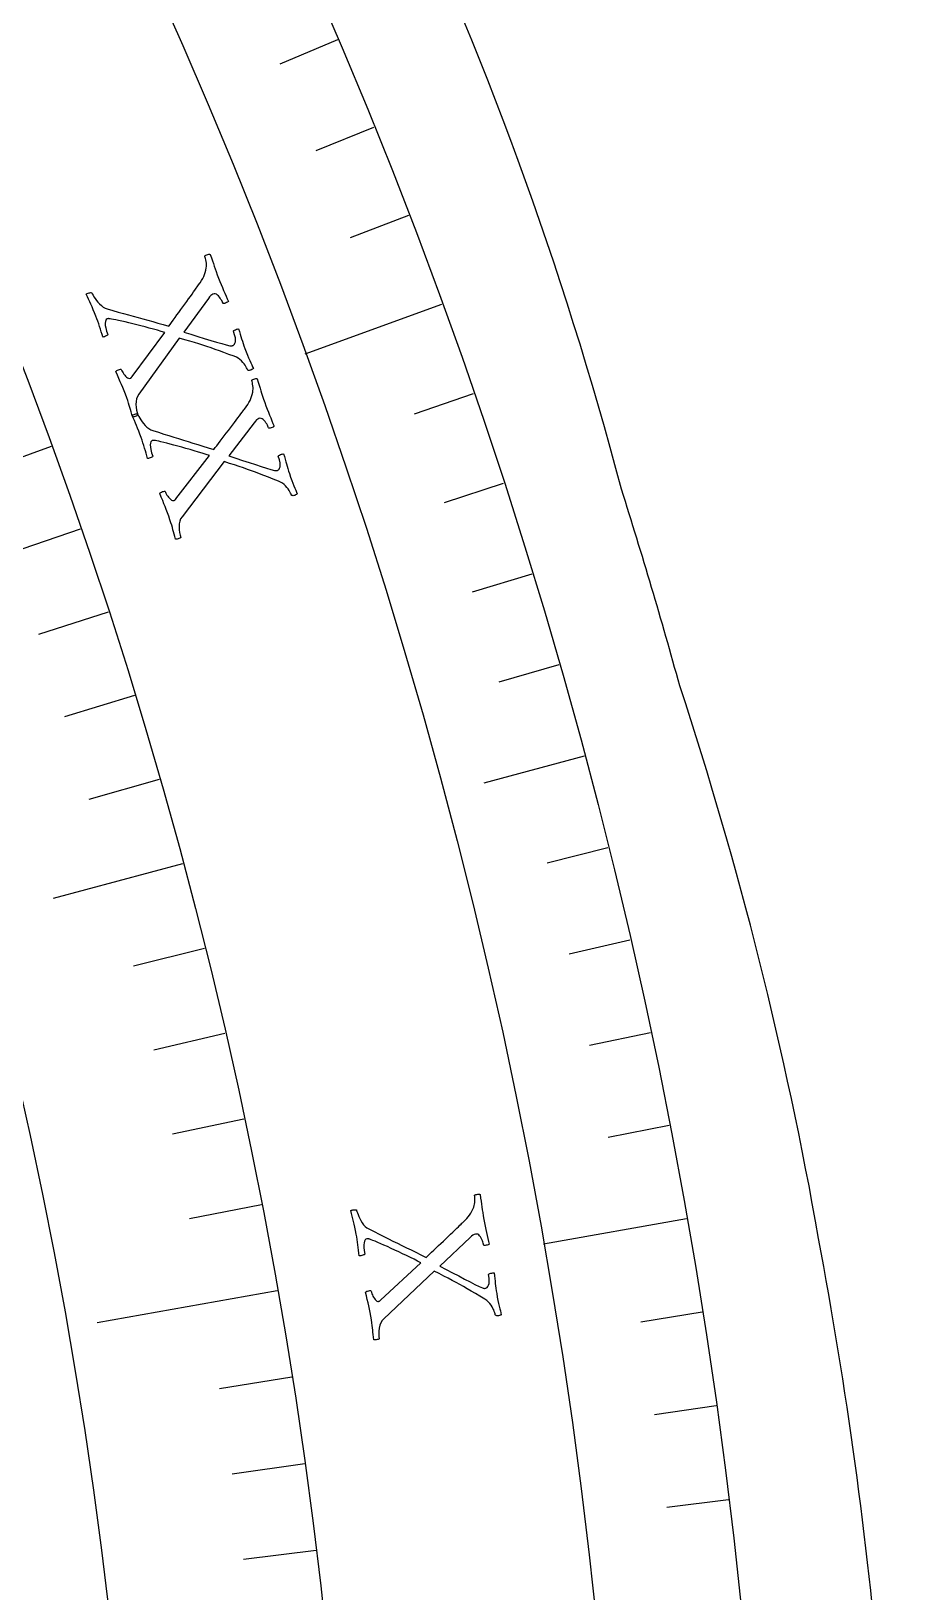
# Model space of a CAD drawing. Header units: millimetres. Extents: x -76 to 76, y -76 to 86.
# Drawn here: x 64.36 to 76.24, y 7.82 to 29.22 of the extents above; entities that cross this region are included whole.
import ezdxf

# ---------------------------------------------------------------- set-up
doc = ezdxf.new("R2010")
doc.units = ezdxf.units.MM
for name, color, linetype in [('CUT_OUTER', 1, 'Continuous'), ('ENGRAVE', 7, 'Continuous'), ('ENGRAVE_FINE', 8, 'Continuous'), ('TEXT', 5, 'Continuous')]:
    doc.layers.add(name, color=color, linetype=linetype)

msp = doc.modelspace()

# ---------------------------------------------------------------- linework, layer by layer
at = {"layer": 'CUT_OUTER'}
for centre, radius, start, end in [((22.9455, 9.8522), 51.2104, 14.80539, 25.38072), ((0.3681, 0.1103), 75.6158, 15.438981, 17.571434), ((21.7456, 3.2708), 54.2327, 9.97175, 18.23395), ((13.0817, 1.0018), 63.163, 359.300197, 10.638006)]:
    msp.add_arc(centre, radius, start, end, dxfattribs=at)
at = {"layer": 'ENGRAVE'}
for points in [[(69.9883, 25.4737), (68.1136, 24.7913)], [(64.6321, 23.5241), (62.2753, 22.6664)], [(71.9422, 19.2768), (70.5657, 18.908)], [(66.4364, 17.8016), (64.6598, 17.3256)], [(73.3485, 12.9333), (71.3838, 12.5869)], [(67.7351, 11.9435), (65.2652, 11.508)]]:
    msp.add_lwpolyline(points, dxfattribs=at)
for radius in [74.48, 74.48, 72.485, 68.78, 68.78, 65.854]:
    msp.add_circle((0, 0), radius, dxfattribs=at)
at = {"layer": 'ENGRAVE_FINE'}
for points in [[(68.5592, 29.1017), (67.7722, 28.7676)], [(69.0567, 27.9007), (68.2639, 27.5804)], [(69.5331, 26.6912), (68.7349, 26.3848)], [(70.4222, 24.2483), (69.6138, 23.97)], [(70.8347, 23.0156), (70.0215, 22.7514)], [(65.0328, 22.3926), (64.0842, 22.066)], [(71.2256, 21.7758), (70.4079, 21.5259)], [(65.4137, 21.2542), (64.4596, 20.9442)], [(71.5948, 20.5295), (70.7729, 20.2938)], [(65.7746, 20.1093), (64.8153, 19.816)], [(66.1156, 18.9583), (65.1512, 18.6818)], [(72.2676, 18.0183), (71.438, 17.8115)], [(72.5711, 16.7544), (71.738, 16.562)], [(66.7369, 16.6394), (65.7635, 16.3967)], [(67.0172, 15.4721), (66.0397, 15.2465)], [(72.8524, 15.4853), (72.0161, 15.3075)], [(67.277, 14.3002), (66.2957, 14.0916)], [(73.1116, 14.2115), (72.2723, 14.0483)], [(67.5163, 13.1238), (66.5315, 12.9324)], [(73.563, 11.6512), (72.7186, 11.5175)], [(67.9332, 10.7596), (66.9424, 10.6026)], [(73.7552, 10.3656), (72.9085, 10.2466)], [(68.1106, 9.5723), (67.1172, 9.4327)], [(73.9248, 9.0768), (73.0762, 8.9726)], [(68.2673, 8.3822), (67.2716, 8.2599)]]:
    msp.add_lwpolyline(points, dxfattribs=at)
at = {"layer": 'TEXT'}
for points in [[(66.9289, 25.8351), (66.9468, 25.7892), (66.9645, 25.7455), (66.9819, 25.7039), (66.9989, 25.6644), (67.0157, 25.6261), (67.0321, 25.5881), (67.0483, 25.5503), (67.0641, 25.5128), (67.0586, 25.5081), (67.0502, 25.503), (67.0391, 25.4977), (67.0251, 25.492), (67.0113, 25.4875), (67.001, 25.4858), (66.994, 25.4869), (66.9903, 25.4907), (66.986, 25.5008), (66.98, 25.5129), (66.9723, 25.527), (66.963, 25.543), (66.9523, 25.5595), (66.9406, 25.5748), (66.9278, 25.589), (66.914, 25.602), (66.8994, 25.6121), (66.8842, 25.6175), (66.8684, 25.6182), (66.8521, 25.6141), (66.8376, 25.6063), (66.8224, 25.5938), (66.8064, 25.5765), (66.7897, 25.5544), (66.4545, 25.0914), (66.5504, 25.0632), (66.6436, 25.0354), (66.734, 25.0078), (66.8217, 24.9806), (66.903, 24.9557), (66.9743, 24.9351), (67.0354, 24.9188), (67.0865, 24.907), (67.0943, 24.9058), (67.1017, 24.9055), (67.1088, 24.906), (67.1157, 24.9074), (67.1217, 24.9089), (67.1263, 24.9102), (67.1296, 24.9111), (67.1316, 24.9118), (67.1402, 24.9172), (67.148, 24.9268), (67.155, 24.9405), (67.1611, 24.9585), (67.1637, 24.9827), (67.1598, 25.0153), (67.1494, 25.0563), (67.1326, 25.1057), (67.1343, 25.1103), (67.1396, 25.1154), (67.1486, 25.1209), (67.1613, 25.1269), (67.175, 25.1323), (67.1868, 25.1361), (67.1969, 25.1383), (67.2052, 25.1388), (67.2165, 25.101), (67.2272, 25.0654), (67.2372, 25.0319), (67.2465, 25.0006), (67.256, 24.9698), (67.2666, 24.9377), (67.2782, 24.9042), (67.2907, 24.8695), (67.3087, 24.8218), (67.3259, 24.7782), (67.3422, 24.7388), (67.3577, 24.7036), (67.372, 24.6718), (67.385, 24.6429), (67.3966, 24.6168), (67.4067, 24.5935), (67.4014, 24.5889), (67.3941, 24.5841), (67.3846, 24.579), (67.373, 24.5738), (67.3608, 24.5696), (67.3496, 24.5678), (67.3393, 24.5685), (67.33, 24.5715), (67.327, 24.5785), (67.3218, 24.5889), (67.3144, 24.6028), (67.3048, 24.6202), (67.293, 24.6395), (67.2789, 24.6591), (67.2625, 24.6789), (67.2438, 24.699), (67.2228, 24.7181), (67.1995, 24.735), (67.1738, 24.7498), (67.1458, 24.7625), (67.0725, 24.7886), (67.0042, 24.8129), (66.9409, 24.8356), (66.8827, 24.8565), (66.8268, 24.8762), (66.7708, 24.8952), (66.7147, 24.9136), (66.6584, 24.9313), (66.5994, 24.9494), (66.5352, 24.9687), (66.4656, 24.9894), (66.3908, 25.0113), (65.834, 24.2408), (65.8163, 24.2112), (65.8043, 24.1782), (65.7979, 24.1419), (65.7971, 24.1021), (65.8003, 24.0621), (65.8057, 24.0247), (65.8135, 23.9899), (65.8235, 23.9578), (65.8184, 23.9522), (65.8107, 23.947), (65.8002, 23.942), (65.7871, 23.9373), (65.7741, 23.9334), (65.764, 23.9307), (65.7567, 23.9292), (65.7522, 23.9289), (65.7416, 23.9657), (65.7318, 23.9999), (65.7228, 24.0314), (65.7145, 24.0603), (65.7058, 24.0892), (65.6956, 24.1208), (65.6838, 24.1552), (65.6704, 24.1922), (65.6515, 24.2429), (65.6332, 24.29), (65.6157, 24.3335), (65.5989, 24.3736), (65.5818, 24.4135), (65.5633, 24.4566), (65.5433, 24.5031), (65.5218, 24.5528), (65.5266, 24.5597), (65.5344, 24.5662), (65.5452, 24.5725), (65.5591, 24.5784), (65.5729, 24.5829), (65.5832, 24.5846), (65.5902, 24.5835), (65.5938, 24.5798), (65.5976, 24.5711), (65.6033, 24.5604), (65.6108, 24.5476), (65.6202, 24.5328), (65.6309, 24.5175), (65.6427, 24.503), (65.6553, 24.4894), (65.6689, 24.4767), (65.6827, 24.4666), (65.6959, 24.4606), (65.7084, 24.4587), (65.7203, 24.4609), (65.723, 24.4622), (65.726, 24.4641), (65.7294, 24.4667), (65.733, 24.47), (65.7365, 24.4736), (65.7395, 24.4772), (65.7419, 24.4807), (65.7438, 24.4842), (66.1911, 25.0892), (66.1419, 25.1036), (66.0901, 25.1183), (66.0359, 25.1333), (65.9791, 25.1486), (65.9214, 25.1638), (65.8644, 25.1787), (65.808, 25.1933), (65.7523, 25.2075), (65.6986, 25.2208), (65.6484, 25.2329), (65.6016, 25.2437), (65.5582, 25.2532), (65.5198, 25.2613), (65.4878, 25.2679), (65.4624, 25.2729), (65.4434, 25.2763), (65.4399, 25.2766), (65.4357, 25.277), (65.4308, 25.2775), (65.425, 25.278), (65.4189, 25.2782), (65.4127, 25.2776), (65.4064, 25.2763), (65.4, 25.2742), (65.3898, 25.2672), (65.3821, 25.2549), (65.377, 25.2373), (65.3745, 25.2146), (65.3759, 25.1859), (65.3826, 25.1505), (65.3947, 25.1083), (65.412, 25.0595), (65.4071, 25.0537), (65.3996, 25.0478), (65.3896, 25.0418), (65.377, 25.0358), (65.3644, 25.0307), (65.3544, 25.0275), (65.347, 25.0263), (65.3422, 25.0269), (65.3314, 25.0623), (65.3204, 25.0981), (65.309, 25.134), (65.2974, 25.1703), (65.2854, 25.2064), (65.273, 25.2419), (65.2603, 25.277), (65.2472, 25.3116), (65.2288, 25.358), (65.2114, 25.4008), (65.1948, 25.4398), (65.179, 25.4752), (65.1635, 25.509), (65.1475, 25.5434), (65.1312, 25.5783), (65.1144, 25.6138), (65.1208, 25.6187), (65.1295, 25.6231), (65.1404, 25.6271), (65.1535, 25.6307), (65.1662, 25.6336), (65.1762, 25.6356), (65.1835, 25.6367), (65.1879, 25.6369), (65.1915, 25.6294), (65.1982, 25.6171), (65.2082, 25.6), (65.2213, 25.5782), (65.2371, 25.5538), (65.2552, 25.5292), (65.2756, 25.5044), (65.2983, 25.4793), (65.3226, 25.4563), (65.3481, 25.4375), (65.3746, 25.423), (65.4023, 25.4128), (65.4803, 25.3901), (65.5549, 25.3686), (65.6261, 25.3482), (65.6938, 25.329), (65.7599, 25.3104), (65.8261, 25.292), (65.8924, 25.2738), (65.9588, 25.2557), (66.0266, 25.2371), (66.0972, 25.2176), (66.1705, 25.1969), (66.2466, 25.1752), (66.2653, 25.1998), (66.2859, 25.2274), (66.3084, 25.2583), (66.3328, 25.2923), (66.3585, 25.3282), (66.3849, 25.3647), (66.4119, 25.4019), (66.4396, 25.4398), (66.4671, 25.4774), (66.4935, 25.5139), (66.5189, 25.5493), (66.5432, 25.5835), (66.566, 25.6157), (66.5866, 25.6449), (66.605, 25.671), (66.6213, 25.694), (66.6346, 25.7129), (66.6442, 25.7263), (66.6499, 25.7344), (66.6518, 25.7371), (66.6754, 25.7698), (66.6956, 25.8007), (66.7126, 25.8297), (66.7261, 25.8569), (66.7372, 25.8839), (66.7466, 25.9123), (66.7543, 25.9422), (66.7604, 25.9735), (66.7631, 25.9946), (66.764, 26.0164), (66.7629, 26.0387), (66.7599, 26.0616), (66.756, 26.0834), (66.7518, 26.1023), (66.7475, 26.1183), (66.743, 26.1314), (66.7431, 26.1367), (66.7476, 26.1422), (66.7564, 26.148), (66.7696, 26.1539), (66.7839, 26.1587), (66.7962, 26.1613), (66.8064, 26.1615), (66.8146, 26.1595), (66.8309, 26.1138), (66.8456, 26.0715), (66.8589, 26.0325), (66.8706, 25.9969), (66.8825, 25.9613), (66.8962, 25.9225), (66.9117, 25.8804), (66.9289, 25.8351)], [(67.5634, 24.1271), (67.5802, 24.0808), (67.5967, 24.0367), (67.613, 23.9946), (67.6291, 23.9547), (67.6448, 23.916), (67.6603, 23.8776), (67.6755, 23.8394), (67.6904, 23.8015), (67.6847, 23.7969), (67.6763, 23.7921), (67.6649, 23.787), (67.6508, 23.7817), (67.637, 23.7775), (67.6266, 23.7761), (67.6196, 23.7773), (67.616, 23.7813), (67.612, 23.7915), (67.6063, 23.8037), (67.599, 23.818), (67.5901, 23.8343), (67.5798, 23.851), (67.5685, 23.8666), (67.5561, 23.8811), (67.5426, 23.8945), (67.5283, 23.905), (67.5132, 23.9107), (67.4974, 23.9118), (67.481, 23.9082), (67.4663, 23.9008), (67.4508, 23.8886), (67.4343, 23.8717), (67.4171, 23.8501), (67.0703, 23.3957), (67.1654, 23.3651), (67.2579, 23.3349), (67.3476, 23.305), (67.4346, 23.2756), (67.5152, 23.2486), (67.5859, 23.2262), (67.6466, 23.2084), (67.6974, 23.1953), (67.7051, 23.194), (67.7125, 23.1935), (67.7197, 23.1938), (67.7265, 23.1949), (67.7326, 23.1964), (67.7373, 23.1975), (67.7406, 23.1984), (67.7426, 23.199), (67.7513, 23.2042), (67.7593, 23.2136), (67.7667, 23.2271), (67.7733, 23.2449), (67.7764, 23.269), (67.7733, 23.3017), (67.764, 23.343), (67.7485, 23.3928), (67.7503, 23.3974), (67.7557, 23.4023), (67.7649, 23.4076), (67.7777, 23.4133), (67.7915, 23.4183), (67.8035, 23.4218), (67.8136, 23.4237), (67.8219, 23.4241), (67.8323, 23.386), (67.842, 23.3501), (67.8512, 23.3164), (67.8597, 23.2849), (67.8685, 23.2538), (67.8782, 23.2214), (67.8889, 23.1877), (67.9006, 23.1526), (67.9173, 23.1045), (67.9334, 23.0605), (67.9487, 23.0207), (67.9633, 22.9851), (67.9769, 22.9529), (67.9891, 22.9237), (68, 22.8973), (68.0095, 22.8738), (68.0041, 22.8693), (67.9966, 22.8647), (67.987, 22.8599), (67.9753, 22.8549), (67.963, 22.8511), (67.9517, 22.8496), (67.9415, 22.8505), (67.9322, 22.8537), (67.9294, 22.8608), (67.9245, 22.8714), (67.9175, 22.8855), (67.9084, 22.9031), (67.897, 22.9227), (67.8834, 22.9426), (67.8675, 22.9628), (67.8494, 22.9833), (67.8288, 23.003), (67.8059, 23.0205), (67.7807, 23.036), (67.753, 23.0493), (67.6804, 23.0773), (67.6127, 23.1034), (67.55, 23.1276), (67.4923, 23.15), (67.437, 23.1711), (67.3815, 23.1916), (67.3258, 23.2114), (67.27, 23.2305), (67.2115, 23.2501), (67.1478, 23.2711), (67.0788, 23.2934), (67.0046, 23.3172), (66.4283, 22.5611), (66.4099, 22.532), (66.3971, 22.4993), (66.3898, 22.4632), (66.388, 22.4235), (66.3901, 22.3833), (66.3946, 22.3458), (66.4015, 22.3108), (66.4107, 22.2785), (66.4055, 22.2731), (66.3976, 22.268), (66.387, 22.2633), (66.3738, 22.2589), (66.3607, 22.2554), (66.3505, 22.2529), (66.3431, 22.2516), (66.3387, 22.2515), (66.329, 22.2885), (66.3201, 22.3229), (66.3119, 22.3546), (66.3043, 22.3837), (66.2964, 22.4129), (66.2869, 22.4447), (66.276, 22.4794), (66.2636, 22.5167), (66.2459, 22.5678), (66.2289, 22.6154), (66.2125, 22.6594), (66.1967, 22.6998), (66.1806, 22.7402), (66.1632, 22.7838), (66.1444, 22.8307), (66.1242, 22.881), (66.1291, 22.8877), (66.1371, 22.8941), (66.1481, 22.9001), (66.1621, 22.9057), (66.176, 22.9097), (66.1864, 22.9112), (66.1933, 22.91), (66.1968, 22.9061), (66.2004, 22.8973), (66.2058, 22.8865), (66.213, 22.8735), (66.222, 22.8585), (66.2324, 22.8429), (66.2437, 22.8281), (66.2561, 22.8142), (66.2693, 22.8012), (66.2829, 22.7907), (66.2958, 22.7843), (66.3083, 22.7821), (66.3202, 22.7841), (66.323, 22.7853), (66.3261, 22.7871), (66.3295, 22.7897), (66.3332, 22.7928), (66.3368, 22.7963), (66.3399, 22.7998), (66.3424, 22.8033), (66.3444, 22.8068), (66.8069, 23.4002), (66.7581, 23.4159), (66.7067, 23.4319), (66.6528, 23.4483), (66.5965, 23.465), (66.5392, 23.4817), (66.4825, 23.498), (66.4266, 23.514), (66.3712, 23.5296), (66.3179, 23.5443), (66.268, 23.5576), (66.2215, 23.5696), (66.1784, 23.5802), (66.1402, 23.5893), (66.1084, 23.5967), (66.083, 23.6023), (66.0641, 23.6063), (66.0607, 23.6067), (66.0565, 23.6072), (66.0516, 23.6077), (66.0459, 23.6084), (66.0397, 23.6088), (66.0335, 23.6084), (66.0272, 23.6072), (66.0208, 23.6053), (66.0103, 23.5984), (66.0024, 23.5864), (65.9968, 23.569), (65.9937, 23.5463), (65.9944, 23.5176), (66.0002, 23.482), (66.0112, 23.4396), (66.0273, 23.3903), (66.0222, 23.3846), (66.0146, 23.3789), (66.0044, 23.3732), (65.9917, 23.3675), (65.979, 23.3628), (65.9689, 23.3598), (65.9615, 23.3587), (65.9567, 23.3595), (65.9468, 23.3952), (65.9367, 23.4312), (65.9263, 23.4674), (65.9155, 23.5039), (65.9045, 23.5403), (65.893, 23.5762), (65.8811, 23.6116), (65.8689, 23.6465), (65.8518, 23.6934), (65.8354, 23.7366), (65.8198, 23.776), (65.8049, 23.8118), (65.7903, 23.846), (65.7752, 23.8808), (65.7597, 23.9161), (65.7438, 23.952), (65.7504, 23.9567), (65.7592, 23.9609), (65.7702, 23.9646), (65.7833, 23.9678), (65.7962, 23.9704), (65.8062, 23.9722), (65.8135, 23.9731), (65.8179, 23.9732), (65.8213, 23.9656), (65.8278, 23.9532), (65.8373, 23.9358), (65.8498, 23.9136), (65.865, 23.8889), (65.8825, 23.8638), (65.9022, 23.8385), (65.9243, 23.8129), (65.948, 23.7892), (65.973, 23.7698), (65.9992, 23.7547), (66.0265, 23.7437), (66.1039, 23.7191), (66.178, 23.6956), (66.2486, 23.6734), (66.3159, 23.6525), (66.3815, 23.6323), (66.4471, 23.6122), (66.513, 23.5923), (66.5789, 23.5725), (66.6462, 23.5523), (66.7162, 23.5309), (66.789, 23.5084), (66.8646, 23.4848), (66.8838, 23.5088), (66.9051, 23.536), (66.9284, 23.5663), (66.9537, 23.5996), (66.9803, 23.6349), (67.0076, 23.6707), (67.0355, 23.7072), (67.0642, 23.7443), (67.0926, 23.7813), (67.12, 23.8171), (67.1462, 23.8518), (67.1714, 23.8854), (67.195, 23.917), (67.2163, 23.9456), (67.2354, 23.9713), (67.2523, 23.9939), (67.2661, 24.0124), (67.276, 24.0256), (67.2819, 24.0335), (67.2839, 24.0362), (67.3083, 24.0683), (67.3293, 24.0986), (67.347, 24.1272), (67.3612, 24.1541), (67.373, 24.1808), (67.3831, 24.209), (67.3916, 24.2386), (67.3985, 24.2697), (67.4017, 24.2908), (67.4031, 24.3126), (67.4026, 24.3349), (67.4002, 24.3579), (67.3968, 24.3797), (67.3931, 24.3987), (67.3892, 24.4149), (67.385, 24.4281), (67.3853, 24.4334), (67.3899, 24.4388), (67.3989, 24.4443), (67.4122, 24.4498), (67.4266, 24.4543), (67.439, 24.4566), (67.4492, 24.4566), (67.4573, 24.4543), (67.4725, 24.4082), (67.4862, 24.3655), (67.4984, 24.3262), (67.5093, 24.2903), (67.5202, 24.2544), (67.5329, 24.2153), (67.5473, 24.1729), (67.5634, 24.1271)], [(70.5681, 12.9255), (70.5772, 12.8771), (70.5864, 12.8308), (70.5958, 12.7867), (70.6052, 12.7447), (70.6145, 12.704), (70.6236, 12.6636), (70.6324, 12.6234), (70.641, 12.5836), (70.6347, 12.58), (70.6255, 12.5766), (70.6136, 12.5734), (70.5988, 12.5704), (70.5844, 12.5686), (70.5739, 12.5688), (70.5672, 12.5712), (70.5644, 12.5756), (70.562, 12.5864), (70.5584, 12.5994), (70.5535, 12.6147), (70.5473, 12.6322), (70.5399, 12.6503), (70.5312, 12.6676), (70.5213, 12.6839), (70.5101, 12.6992), (70.4977, 12.7119), (70.4837, 12.72), (70.4683, 12.7236), (70.4515, 12.7227), (70.4358, 12.7177), (70.4185, 12.7082), (70.3996, 12.6942), (70.3791, 12.6756), (69.9636, 12.2831), (70.0526, 12.2375), (70.139, 12.1928), (70.2227, 12.1489), (70.3038, 12.1058), (70.379, 12.0662), (70.4452, 12.0327), (70.5023, 12.0054), (70.5502, 11.9842), (70.5576, 11.9817), (70.5649, 11.98), (70.572, 11.9791), (70.5789, 11.9792), (70.5851, 11.9796), (70.5899, 11.98), (70.5934, 11.9803), (70.5954, 11.9806), (70.6049, 11.9843), (70.6143, 11.9923), (70.6237, 12.0045), (70.6331, 12.0209), (70.6401, 12.0442), (70.6424, 12.077), (70.6398, 12.1192), (70.6325, 12.1709), (70.635, 12.1752), (70.6412, 12.1791), (70.6511, 12.1829), (70.6647, 12.1864), (70.6791, 12.1891), (70.6915, 12.1906), (70.7018, 12.1909), (70.71, 12.19), (70.7141, 12.1507), (70.7179, 12.1137), (70.7215, 12.0789), (70.7249, 12.0465), (70.7285, 12.0144), (70.7329, 11.9809), (70.738, 11.9459), (70.7439, 11.9094), (70.7527, 11.8591), (70.7614, 11.8132), (70.7701, 11.7714), (70.7788, 11.7339), (70.787, 11.7), (70.7944, 11.6692), (70.8008, 11.6414), (70.8065, 11.6166), (70.8004, 11.6131), (70.7923, 11.6097), (70.782, 11.6065), (70.7697, 11.6035), (70.7569, 11.6017), (70.7456, 11.6021), (70.7356, 11.6046), (70.727, 11.6093), (70.7253, 11.6167), (70.7222, 11.6279), (70.7175, 11.643), (70.7114, 11.6619), (70.7034, 11.683), (70.6931, 11.7048), (70.6807, 11.7273), (70.6661, 11.7506), (70.649, 11.7733), (70.6292, 11.7943), (70.6068, 11.8136), (70.5816, 11.8312), (70.5145, 11.8705), (70.4519, 11.9072), (70.3939, 11.9412), (70.3405, 11.9725), (70.2893, 12.0023), (70.2379, 12.0314), (70.1861, 12.06), (70.1341, 12.0879), (70.0796, 12.1166), (70.02, 12.1475), (69.9556, 12.1808), (69.8861, 12.2162), (69.1956, 11.5628), (69.1727, 11.537), (69.1548, 11.5069), (69.1417, 11.4723), (69.1336, 11.4335), (69.1292, 11.3935), (69.1276, 11.3557), (69.1287, 11.3201), (69.1326, 11.2867), (69.1266, 11.2822), (69.118, 11.2785), (69.1068, 11.2755), (69.0931, 11.2734), (69.0796, 11.2719), (69.0691, 11.2712), (69.0616, 11.2711), (69.0572, 11.2717), (69.0537, 11.3097), (69.0504, 11.3451), (69.0474, 11.3778), (69.0446, 11.4077), (69.0415, 11.4377), (69.0373, 11.4707), (69.0321, 11.5067), (69.0259, 11.5455), (69.0167, 11.5988), (69.0075, 11.6485), (68.9984, 11.6946), (68.9894, 11.737), (68.98, 11.7794), (68.9698, 11.8253), (68.9588, 11.8746), (68.9469, 11.9275), (68.9529, 11.9334), (68.9618, 11.9384), (68.9736, 11.9425), (68.9884, 11.9457), (69.0027, 11.9475), (69.0132, 11.9473), (69.0199, 11.945), (69.0227, 11.9406), (69.0248, 11.9314), (69.0284, 11.9198), (69.0334, 11.9058), (69.0399, 11.8896), (69.0476, 11.8725), (69.0564, 11.8561), (69.0663, 11.8404), (69.0774, 11.8254), (69.089, 11.8128), (69.1008, 11.8045), (69.1127, 11.8003), (69.1248, 11.8003), (69.1278, 11.801), (69.1311, 11.8024), (69.1348, 11.8043), (69.139, 11.8068), (69.1432, 11.8097), (69.1467, 11.8127), (69.1498, 11.8157), (69.1523, 11.8188), (69.7044, 12.33), (69.6587, 12.3533), (69.6106, 12.3774), (69.5601, 12.4022), (69.5072, 12.4277), (69.4533, 12.4535), (69.4, 12.4787), (69.3474, 12.5035), (69.2953, 12.5278), (69.245, 12.5509), (69.1979, 12.5721), (69.154, 12.5915), (69.1131, 12.6089), (69.0768, 12.624), (69.0467, 12.6364), (69.0226, 12.646), (69.0046, 12.653), (69.0012, 12.6539), (68.9972, 12.6551), (68.9924, 12.6565), (68.9869, 12.6581), (68.9809, 12.6594), (68.9746, 12.66), (68.9682, 12.6598), (68.9616, 12.659), (68.9502, 12.6539), (68.9404, 12.6433), (68.9321, 12.627), (68.9254, 12.6052), (68.9214, 12.5767), (68.9214, 12.5406), (68.9254, 12.497), (68.9334, 12.4457), (68.9275, 12.4409), (68.919, 12.4366), (68.9081, 12.4326), (68.8946, 12.429), (68.8813, 12.4264), (68.8709, 12.4251), (68.8634, 12.4252), (68.8587, 12.4267), (68.8548, 12.4636), (68.8506, 12.5007), (68.8461, 12.5382), (68.8414, 12.5759), (68.8363, 12.6136), (68.8308, 12.6509), (68.8248, 12.6877), (68.8183, 12.7241), (68.809, 12.7732), (68.7998, 12.8184), (68.7907, 12.8599), (68.7819, 12.8976), (68.7729, 12.9337), (68.7636, 12.9704), (68.754, 13.0078), (68.7441, 13.0458), (68.7514, 13.0494), (68.7607, 13.0521), (68.7722, 13.054), (68.7857, 13.0551), (68.7988, 13.0556), (68.809, 13.0557), (68.8163, 13.0554), (68.8207, 13.0548), (68.8228, 13.0468), (68.8272, 13.0334), (68.8337, 13.0148), (68.8425, 12.9909), (68.8536, 12.964), (68.8668, 12.9364), (68.8822, 12.9082), (68.8998, 12.8794), (68.9194, 12.8523), (68.9409, 12.8291), (68.9643, 12.8099), (68.9896, 12.7947), (69.062, 12.7579), (69.1313, 12.7228), (69.1974, 12.6896), (69.2604, 12.6581), (69.3219, 12.6275), (69.3835, 12.5971), (69.4452, 12.5669), (69.5071, 12.5367), (69.5703, 12.5059), (69.636, 12.4735), (69.7042, 12.4396), (69.7749, 12.4041), (69.7978, 12.4248), (69.8232, 12.4481), (69.8511, 12.4742), (69.8814, 12.5031), (69.9133, 12.5336), (69.946, 12.5646), (69.9795, 12.5961), (70.0138, 12.6281), (70.0478, 12.66), (70.0806, 12.6909), (70.1121, 12.721), (70.1424, 12.7501), (70.1707, 12.7775), (70.1964, 12.8023), (70.2194, 12.8245), (70.2397, 12.8441), (70.2563, 12.8601), (70.2681, 12.8716), (70.2752, 12.8785), (70.2776, 12.8807), (70.3069, 12.9085), (70.3326, 12.9351), (70.3546, 12.9605), (70.373, 12.9847), (70.3889, 13.0091), (70.4034, 13.0353), (70.4166, 13.0632), (70.4284, 13.0928), (70.435, 13.1131), (70.4398, 13.1343), (70.4429, 13.1564), (70.4443, 13.1795), (70.4444, 13.2016), (70.4439, 13.221), (70.4426, 13.2375), (70.4406, 13.2512), (70.4417, 13.2564), (70.4472, 13.261), (70.4569, 13.265), (70.4709, 13.2683), (70.4859, 13.2704), (70.4984, 13.2706), (70.5085, 13.269), (70.5162, 13.2655), (70.5237, 13.2175), (70.5303, 13.1732), (70.5361, 13.1324), (70.541, 13.0952), (70.5461, 13.0581), (70.5523, 13.0174), (70.5596, 12.9732), (70.5681, 12.9255)]]:
    msp.add_lwpolyline(points, close=True, dxfattribs=at)

doc.saveas('drawing.dxf')
